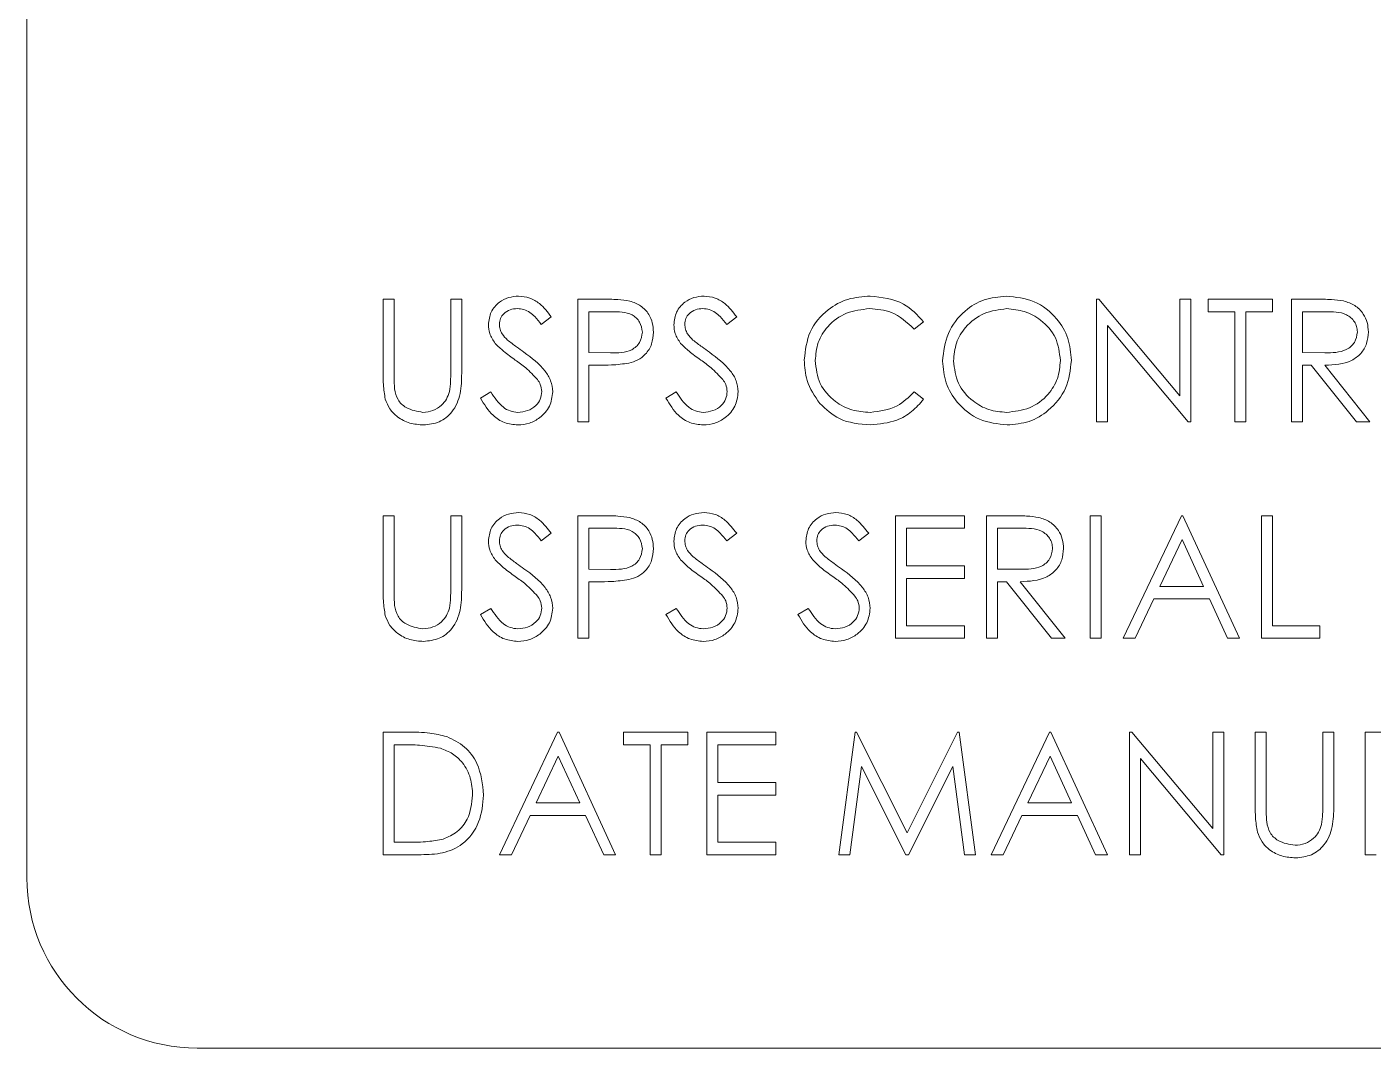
# Paper-space layout 'Layout1' of a CAD drawing. Header units: inches. Extents: x 1.4 to 42.2, y 1.7 to 32.5.
# Drawn here: x 33.863 to 34.1101, y 29.5157 to 29.7032 of the extents above; entities that cross this region are included whole.
import ezdxf

# ---------------------------------------------------------------- set-up
doc = ezdxf.new("R2010")
doc.units = ezdxf.units.IN
doc.header["$MEASUREMENT"] = 0
doc.layers.add('SLD-0', color=179, linetype='Continuous')

psp = doc.layouts.get("Layout1")

# ---------------------------------------------------------------- linework, layer by layer
at = {"layer": 'SLD-0', "color": 179, "linetype": 'Continuous', "lineweight": 15}
for p, q in [((33.86299, 29.8594), (33.86299, 29.5469)), ((33.92837, 29.63956), (33.92837, 29.65315)), ((33.92837, 29.65315), (33.93039, 29.65315)), ((33.93039, 29.65315), (33.93039, 29.63967)), ((33.94078, 29.63967), (33.94078, 29.65315)), ((33.94078, 29.65315), (33.9428, 29.65315)), ((33.9428, 29.65315), (33.9428, 29.63956)), ((33.96414, 29.65315), (33.96855, 29.65315)), ((33.96414, 29.63065), (33.96414, 29.65315)), ((34.05933, 29.65315), (34.05976, 29.65315)), ((34.05933, 29.63065), (34.05933, 29.65315)), ((34.05976, 29.65315), (34.07462, 29.63544)), ((34.07462, 29.63544), (34.07462, 29.65315)), ((34.07462, 29.65315), (34.07664, 29.65315)), ((34.07664, 29.65315), (34.07664, 29.63065)), ((34.07981, 29.65315), (34.09164, 29.65315)), ((34.07981, 29.65084), (34.07981, 29.65315)), ((34.09164, 29.65315), (34.09164, 29.65084)), ((34.0951, 29.65315), (34.09961, 29.65315)), ((34.0951, 29.63065), (34.0951, 29.65315)), ((33.95924, 29.64992), (33.95741, 29.64854)), ((33.97028, 29.65084), (33.96616, 29.65084)), ((33.96616, 29.65084), (33.96616, 29.64334)), ((33.99328, 29.64992), (33.99145, 29.64854)), ((34.0276, 29.64902), (34.02584, 29.64767)), ((34.08472, 29.65084), (34.07981, 29.65084)), ((34.08472, 29.63065), (34.08472, 29.65084)), ((34.09164, 29.65084), (34.08674, 29.65084)), ((34.08674, 29.65084), (34.08674, 29.63065)), ((34.09712, 29.65084), (34.09712, 29.64334)), ((34.10134, 29.65084), (34.09712, 29.65084)), ((34.07618, 29.63065), (34.06135, 29.64832)), ((34.06135, 29.64832), (34.06135, 29.63065)), ((33.96616, 29.64334), (33.9701, 29.64329)), ((34.09712, 29.64334), (34.10124, 29.64331)), ((33.96777, 29.64104), (33.96616, 29.64104)), ((33.96616, 29.64104), (33.96616, 29.63065)), ((34.09876, 29.64104), (34.09712, 29.64104)), ((34.09712, 29.64104), (34.09712, 29.63065)), ((34.10703, 29.63065), (34.09876, 29.64104)), ((34.10126, 29.64104), (34.10953, 29.63065)), ((33.94626, 29.63499), (33.94816, 29.63613)), ((33.9803, 29.63499), (33.9822, 29.63613)), ((34.02584, 29.63613), (34.0276, 29.63479)), ((33.96616, 29.63065), (33.96414, 29.63065)), ((34.06135, 29.63065), (34.05933, 29.63065)), ((34.07664, 29.63065), (34.07618, 29.63065)), ((34.08674, 29.63065), (34.08472, 29.63065)), ((34.09712, 29.63065), (34.0951, 29.63065)), ((34.10953, 29.63065), (34.10703, 29.63065)), ((33.92837, 29.59981), (33.92837, 29.6134)), ((33.92837, 29.6134), (33.93039, 29.6134)), ((33.93039, 29.6134), (33.93039, 29.59992)), ((33.94078, 29.59992), (33.94078, 29.6134)), ((33.94078, 29.6134), (33.9428, 29.6134)), ((33.9428, 29.6134), (33.9428, 29.59981)), ((33.96414, 29.5909), (33.96414, 29.6134)), ((33.96414, 29.6134), (33.96855, 29.6134)), ((34.02241, 29.6134), (34.0351, 29.6134)), ((34.02241, 29.5909), (34.02241, 29.6134)), ((34.0351, 29.6134), (34.0351, 29.61109)), ((34.03914, 29.5909), (34.03914, 29.6134)), ((34.03914, 29.6134), (34.04364, 29.6134)), ((34.05818, 29.6134), (34.0602, 29.6134)), ((34.05818, 29.5909), (34.05818, 29.6134)), ((34.0602, 29.6134), (34.0602, 29.5909)), ((34.06424, 29.5909), (34.07491, 29.6134)), ((34.07491, 29.6134), (34.0752, 29.6134)), ((34.0752, 29.6134), (34.08558, 29.5909)), ((34.08962, 29.6134), (34.09164, 29.6134)), ((34.08962, 29.5909), (34.08962, 29.6134)), ((34.09164, 29.6134), (34.09164, 29.59321)), ((33.95924, 29.61017), (33.95741, 29.60879)), ((33.97028, 29.61109), (33.96616, 29.61109)), ((33.96616, 29.61109), (33.96616, 29.60359)), ((33.99328, 29.61017), (33.99145, 29.60879)), ((34.01751, 29.61017), (34.01568, 29.60879)), ((34.02443, 29.61109), (34.02443, 29.60417)), ((34.0351, 29.61109), (34.02443, 29.61109)), ((34.04116, 29.61109), (34.04116, 29.60359)), ((34.04538, 29.61109), (34.04116, 29.61109)), ((34.07503, 29.60902), (34.07096, 29.60042)), ((34.079, 29.60042), (34.07503, 29.60902)), ((33.96616, 29.60359), (33.9701, 29.60354)), ((34.02443, 29.60417), (34.0351, 29.60417)), ((34.0351, 29.60417), (34.0351, 29.60186)), ((34.04116, 29.60359), (34.04528, 29.60356)), ((33.96777, 29.60129), (33.96616, 29.60129)), ((33.96616, 29.60129), (33.96616, 29.5909)), ((34.0351, 29.60186), (34.02443, 29.60186)), ((34.02443, 29.60186), (34.02443, 29.59321)), ((34.0428, 29.60129), (34.04116, 29.60129)), ((34.04116, 29.60129), (34.04116, 29.5909)), ((34.05107, 29.5909), (34.0428, 29.60129)), ((34.0453, 29.60129), (34.05356, 29.5909)), ((34.07096, 29.60042), (34.079, 29.60042)), ((34.06986, 29.59811), (34.06644, 29.5909)), ((34.08006, 29.59811), (34.06986, 29.59811)), ((34.08339, 29.5909), (34.08006, 29.59811)), ((33.94626, 29.59524), (33.94816, 29.59638)), ((33.9803, 29.59524), (33.9822, 29.59638)), ((34.00453, 29.59524), (34.00643, 29.59638)), ((34.02443, 29.59321), (34.0351, 29.59321)), ((34.0351, 29.59321), (34.0351, 29.5909)), ((34.09164, 29.59321), (34.1003, 29.59321)), ((34.1003, 29.59321), (34.1003, 29.5909)), ((33.96616, 29.5909), (33.96414, 29.5909)), ((34.0351, 29.5909), (34.02241, 29.5909)), ((34.04116, 29.5909), (34.03914, 29.5909)), ((34.05356, 29.5909), (34.05107, 29.5909)), ((34.0602, 29.5909), (34.05818, 29.5909)), ((34.06644, 29.5909), (34.06424, 29.5909)), ((34.08558, 29.5909), (34.08339, 29.5909)), ((34.1003, 29.5909), (34.08962, 29.5909)), ((33.92837, 29.55115), (33.92837, 29.57365)), ((33.92837, 29.57365), (33.93292, 29.57365)), ((33.94972, 29.55115), (33.96039, 29.57365)), ((33.96039, 29.57365), (33.96068, 29.57365)), ((33.96068, 29.57365), (33.97106, 29.55115)), ((33.97251, 29.57134), (33.97251, 29.57365)), ((33.97251, 29.57365), (33.98433, 29.57365)), ((33.98433, 29.57365), (33.98433, 29.57134)), ((33.98779, 29.57365), (34.00049, 29.57365)), ((33.98779, 29.55115), (33.98779, 29.57365)), ((34.00049, 29.57365), (34.00049, 29.57134)), ((34.01203, 29.55115), (34.015, 29.57365)), ((34.015, 29.57365), (34.01528, 29.57365)), ((34.01528, 29.57365), (34.02457, 29.55519)), ((34.02457, 29.55519), (34.03384, 29.57365)), ((34.03384, 29.57365), (34.03413, 29.57365)), ((34.03413, 29.57365), (34.03712, 29.55115)), ((34.04001, 29.55115), (34.05068, 29.57365)), ((34.05068, 29.57365), (34.05097, 29.57365)), ((34.05097, 29.57365), (34.06135, 29.55115)), ((34.06539, 29.55115), (34.06539, 29.57365)), ((34.06539, 29.57365), (34.06581, 29.57365)), ((34.06581, 29.57365), (34.08068, 29.55594)), ((34.08068, 29.55594), (34.08068, 29.57365)), ((34.08068, 29.57365), (34.0827, 29.57365)), ((34.0827, 29.57365), (34.0827, 29.55115)), ((34.08847, 29.56006), (34.08847, 29.57365)), ((34.08847, 29.57365), (34.09049, 29.57365)), ((34.09049, 29.57365), (34.09049, 29.56017)), ((34.10087, 29.56017), (34.10087, 29.57365)), ((34.10087, 29.57365), (34.10289, 29.57365)), ((34.10289, 29.57365), (34.10289, 29.56006)), ((34.10866, 29.57365), (34.11962, 29.57365)), ((34.10866, 29.55115), (34.10866, 29.57365)), ((33.93197, 29.57134), (33.93039, 29.57134)), ((33.93039, 29.57134), (33.93039, 29.55346)), ((33.97741, 29.57134), (33.97251, 29.57134)), ((33.97741, 29.55115), (33.97741, 29.57134)), ((33.98433, 29.57134), (33.97943, 29.57134)), ((33.97943, 29.57134), (33.97943, 29.55115)), ((34.00049, 29.57134), (33.98981, 29.57134)), ((33.98981, 29.57134), (33.98981, 29.56442)), ((33.96051, 29.56927), (33.95644, 29.56067)), ((33.96448, 29.56067), (33.96051, 29.56927)), ((34.01621, 29.56738), (34.01406, 29.55115)), ((34.02436, 29.55115), (34.01621, 29.56738)), ((34.0508, 29.56927), (34.04673, 29.56067)), ((34.05477, 29.56067), (34.0508, 29.56927)), ((34.08224, 29.55115), (34.06741, 29.56882)), ((34.06741, 29.56882), (34.06741, 29.55115)), ((34.03294, 29.56734), (34.02482, 29.55115)), ((34.03509, 29.55115), (34.03294, 29.56734)), ((33.98981, 29.56442), (34.00049, 29.56442)), ((34.00049, 29.56442), (34.00049, 29.56211)), ((33.95644, 29.56067), (33.96448, 29.56067)), ((34.00049, 29.56211), (33.98981, 29.56211)), ((33.98981, 29.56211), (33.98981, 29.55346)), ((34.04673, 29.56067), (34.05477, 29.56067)), ((33.95534, 29.55836), (33.95192, 29.55115)), ((33.96554, 29.55836), (33.95534, 29.55836)), ((33.96887, 29.55115), (33.96554, 29.55836)), ((34.04563, 29.55836), (34.04221, 29.55115)), ((34.05583, 29.55836), (34.04563, 29.55836)), ((34.05916, 29.55115), (34.05583, 29.55836)), ((33.93039, 29.55346), (33.93297, 29.55346)), ((33.98981, 29.55346), (34.00049, 29.55346)), ((34.00049, 29.55346), (34.00049, 29.55115)), ((33.93534, 29.55115), (33.92837, 29.55115)), ((33.95192, 29.55115), (33.94972, 29.55115)), ((33.97106, 29.55115), (33.96887, 29.55115)), ((33.97943, 29.55115), (33.97741, 29.55115)), ((34.00049, 29.55115), (33.98779, 29.55115)), ((34.01406, 29.55115), (34.01203, 29.55115)), ((34.02482, 29.55115), (34.02436, 29.55115)), ((34.03712, 29.55115), (34.03509, 29.55115)), ((34.04221, 29.55115), (34.04001, 29.55115)), ((34.06135, 29.55115), (34.05916, 29.55115)), ((34.06741, 29.55115), (34.06539, 29.55115)), ((34.0827, 29.55115), (34.08224, 29.55115)), ((34.11068, 29.55115), (34.10866, 29.55115)), ((33.89424, 29.51565), (34.70674, 29.51565))]:
    psp.add_line(p, q, dxfattribs=at)
psp.add_arc((33.89424, 29.5469), 0.03125, 180, 270, dxfattribs=at)
for points, knots in [([(33.9477, 29.64848), (33.9478, 29.64928), (33.94799, 29.65087), (33.94953, 29.65261), (33.95137, 29.65357), (33.95262, 29.65367), (33.95324, 29.65373)], [0, 0, 0, 0, 0.279558, 0.558786, 0.779366, 1, 1, 1, 1]), ([(33.95302, 29.65142), (33.95256, 29.65139), (33.95165, 29.65132), (33.95055, 29.65061), (33.94983, 29.64965), (33.94975, 29.64893), (33.94972, 29.64857)], [0, 0, 0, 0, 0.280262, 0.559936, 0.779928, 1, 1, 1, 1]), ([(33.95741, 29.64854), (33.95702, 29.64902), (33.95638, 29.64982), (33.95533, 29.65078), (33.95422, 29.65133), (33.95342, 29.65139), (33.95302, 29.65142)], [0, 0, 0, 0, 0.340426, 0.560491, 0.78019, 1, 1, 1, 1]), ([(33.95324, 29.65373), (33.95394, 29.65366), (33.95532, 29.65353), (33.95749, 29.6522), (33.95857, 29.65079), (33.95924, 29.64992)], [0, 0, 0, 0, 0.279751, 0.559506, 1, 1, 1, 1]), ([(33.96855, 29.65315), (33.96952, 29.65315), (33.97123, 29.65316), (33.97293, 29.65292), (33.97368, 29.65281)], [0, 0, 0, 0, 0.560309, 1, 1, 1, 1]), ([(33.97368, 29.65281), (33.97436, 29.65257), (33.97573, 29.65207), (33.97714, 29.65055), (33.97789, 29.64882), (33.97795, 29.64769), (33.97799, 29.64712)], [0, 0, 0, 0, 0.279698, 0.559386, 0.779505, 1, 1, 1, 1]), ([(33.98174, 29.64848), (33.98183, 29.64928), (33.98203, 29.65087), (33.98357, 29.65261), (33.9854, 29.65357), (33.98666, 29.65367), (33.98728, 29.65373)], [0, 0, 0, 0, 0.279557, 0.5587855, 0.7793696, 1, 1, 1, 1]), ([(33.98706, 29.65142), (33.9866, 29.65139), (33.98569, 29.65132), (33.98459, 29.65061), (33.98387, 29.64965), (33.98379, 29.64893), (33.98376, 29.64857)], [0, 0, 0, 0, 0.280268, 0.559941, 0.779928, 1, 1, 1, 1]), ([(33.99145, 29.64854), (33.99106, 29.64902), (33.99042, 29.64982), (33.98937, 29.65078), (33.98826, 29.65133), (33.98746, 29.65139), (33.98706, 29.65142)], [0, 0, 0, 0, 0.340428, 0.560488, 0.780189, 1, 1, 1, 1]), ([(33.98728, 29.65373), (33.98797, 29.65366), (33.98936, 29.65353), (33.99153, 29.6522), (33.99261, 29.65079), (33.99328, 29.64992)], [0, 0, 0, 0, 0.27975, 0.559505, 1, 1, 1, 1]), ([(34.00568, 29.64203), (34.00589, 29.6438), (34.0063, 29.64732), (34.00962, 29.65119), (34.01363, 29.65342), (34.0164, 29.65363), (34.01779, 29.65373)], [0, 0, 0, 0, 0.27951, 0.559074, 0.779372, 1, 1, 1, 1]), ([(34.01766, 29.65142), (34.01622, 29.65126), (34.01335, 29.65093), (34.01, 29.64849), (34.00801, 29.64527), (34.0078, 29.64301), (34.0077, 29.64188)], [0, 0, 0, 0, 0.279853, 0.559516, 0.779679, 1, 1, 1, 1]), ([(34.02584, 29.64767), (34.02453, 29.64888), (34.0222, 29.65105), (34.01905, 29.65131), (34.01766, 29.65142)], [0, 0, 0, 0, 0.558427, 1, 1, 1, 1]), ([(34.01779, 29.65373), (34.01995, 29.65349), (34.02381, 29.65306), (34.02644, 29.65026), (34.0276, 29.64902)], [0, 0, 0, 0, 0.559519, 1, 1, 1, 1]), ([(34.03106, 29.6418), (34.03127, 29.64354), (34.03169, 29.64701), (34.03477, 29.65096), (34.03865, 29.65332), (34.04138, 29.65359), (34.04275, 29.65373)], [0, 0, 0, 0, 0.279737, 0.559332, 0.77968, 1, 1, 1, 1]), ([(34.04285, 29.65142), (34.04143, 29.65124), (34.03858, 29.65087), (34.03533, 29.64836), (34.03339, 29.64517), (34.03319, 29.64293), (34.03308, 29.64181)], [0, 0, 0, 0, 0.2796244, 0.5593504, 0.779627, 1, 1, 1, 1]), ([(34.04275, 29.65373), (34.04451, 29.65354), (34.04804, 29.65317), (34.05198, 29.64998), (34.05437, 29.64606), (34.0546, 29.64329), (34.05472, 29.64191)], [0, 0, 0, 0, 0.279771, 0.559363, 0.779571, 1, 1, 1, 1]), ([(34.0527, 29.64191), (34.05253, 29.64334), (34.05218, 29.6462), (34.04944, 29.6493), (34.0462, 29.65109), (34.04396, 29.65131), (34.04285, 29.65142)], [0, 0, 0, 0, 0.2794674, 0.5588723, 0.7795172, 1, 1, 1, 1]), ([(34.09961, 29.65315), (34.10056, 29.65315), (34.10227, 29.65316), (34.10396, 29.65294), (34.1047, 29.65284)], [0, 0, 0, 0, 0.560244, 1, 1, 1, 1]), ([(34.1047, 29.65284), (34.10541, 29.65261), (34.10682, 29.65214), (34.10831, 29.65063), (34.10913, 29.64888), (34.1092, 29.64772), (34.10924, 29.64713)], [0, 0, 0, 0, 0.279795, 0.559501, 0.779628, 1, 1, 1, 1]), ([(33.97597, 29.64711), (33.97587, 29.64775), (33.97571, 29.64872), (33.97488, 29.64974), (33.97329, 29.65088), (33.97162, 29.65086), (33.97028, 29.65084)], [0, 0, 0, 0, 0.248979, 0.374733, 0.50039, 1, 1, 1, 1]), ([(34.10722, 29.64714), (34.10719, 29.64747), (34.10715, 29.64813), (34.1067, 29.64903), (34.10606, 29.64979), (34.1044, 29.65089), (34.1027, 29.65086), (34.10134, 29.65084)], [0, 0, 0, 0, 0.125306, 0.250608, 0.37596, 0.501278, 1, 1, 1, 1]), ([(33.94896, 29.64505), (33.94856, 29.64564), (33.94785, 29.64668), (33.94775, 29.64793), (33.9477, 29.64848)], [0, 0, 0, 0, 0.559824, 1, 1, 1, 1]), ([(33.94972, 29.64857), (33.94974, 29.64826), (33.9498, 29.64763), (33.95028, 29.64659), (33.95085, 29.64602), (33.9512, 29.64566)], [0, 0, 0, 0, 0.279931, 0.559749, 1, 1, 1, 1]), ([(33.9701, 29.64329), (33.97147, 29.64329), (33.97319, 29.64328), (33.97485, 29.64441), (33.97571, 29.64544), (33.97587, 29.64644), (33.97597, 29.64711)], [0, 0, 0, 0, 0.499732, 0.625357, 0.751092, 1, 1, 1, 1]), ([(33.97799, 29.64712), (33.97793, 29.64637), (33.97783, 29.64489), (33.9767, 29.64309), (33.97517, 29.64192), (33.97405, 29.64158), (33.9735, 29.64141)], [0, 0, 0, 0, 0.280099, 0.559321, 0.779464, 1, 1, 1, 1]), ([(33.98299, 29.64505), (33.9826, 29.64564), (33.98189, 29.64668), (33.98178, 29.64793), (33.98174, 29.64848)], [0, 0, 0, 0, 0.559825, 1, 1, 1, 1]), ([(33.98376, 29.64857), (33.98378, 29.64826), (33.98384, 29.64763), (33.98432, 29.64659), (33.98489, 29.64602), (33.98524, 29.64566)], [0, 0, 0, 0, 0.279932, 0.559743, 1, 1, 1, 1]), ([(34.10124, 29.64331), (34.10262, 29.64332), (34.10435, 29.64332), (34.10606, 29.64442), (34.10695, 29.64545), (34.10711, 29.64647), (34.10722, 29.64714)], [0, 0, 0, 0, 0.499826, 0.625499, 0.751224, 1, 1, 1, 1]), ([(34.10924, 29.64713), (34.10918, 29.64642), (34.10906, 29.645), (34.10795, 29.64311), (34.10541, 29.64122), (34.10297, 29.64111), (34.10126, 29.64104)], [0, 0, 0, 0, 0.187131, 0.373981, 0.560919, 1, 1, 1, 1]), ([(33.95264, 29.64199), (33.95191, 29.64251), (33.9506, 29.64343), (33.94946, 29.64456), (33.94896, 29.64505)], [0, 0, 0, 0, 0.5603952, 1, 1, 1, 1]), ([(33.9512, 29.64566), (33.95176, 29.64523), (33.95275, 29.64446), (33.95377, 29.64374), (33.95423, 29.64342)], [0, 0, 0, 0, 0.5598966, 1, 1, 1, 1]), ([(33.98668, 29.64199), (33.98595, 29.64251), (33.98464, 29.64343), (33.9835, 29.64456), (33.98299, 29.64505)], [0, 0, 0, 0, 0.560398, 1, 1, 1, 1]), ([(33.98524, 29.64566), (33.98579, 29.64523), (33.98679, 29.64446), (33.98781, 29.64374), (33.98826, 29.64342)], [0, 0, 0, 0, 0.5598966, 1, 1, 1, 1]), ([(33.9567, 29.6384), (33.95601, 29.63915), (33.95477, 29.64047), (33.95329, 29.64153), (33.95264, 29.64199)], [0, 0, 0, 0, 0.559514, 1, 1, 1, 1]), ([(33.95423, 29.64342), (33.95564, 29.64238), (33.9576, 29.64093), (33.95927, 29.63822), (33.95944, 29.63685), (33.95953, 29.63616)], [0, 0, 0, 0, 0.560124, 0.780306, 1, 1, 1, 1]), ([(33.99074, 29.6384), (33.99004, 29.63915), (33.98881, 29.64047), (33.98733, 29.64153), (33.98668, 29.64199)], [0, 0, 0, 0, 0.559514, 1, 1, 1, 1]), ([(33.98826, 29.64342), (33.98967, 29.64238), (33.99164, 29.64093), (33.99331, 29.63822), (33.99348, 29.63685), (33.99356, 29.63616)], [0, 0, 0, 0, 0.560123, 0.780306, 1, 1, 1, 1]), ([(34.00853, 29.63401), (34.0076, 29.63537), (34.00594, 29.63781), (34.00576, 29.64074), (34.00568, 29.64203)], [0, 0, 0, 0, 0.559028, 1, 1, 1, 1]), ([(34.0077, 29.64188), (34.00787, 29.64042), (34.00821, 29.63751), (34.01103, 29.63438), (34.01438, 29.63262), (34.01666, 29.63246), (34.0178, 29.63238)], [0, 0, 0, 0, 0.279433, 0.558916, 0.779284, 1, 1, 1, 1]), ([(34.04293, 29.63007), (34.04118, 29.63027), (34.0377, 29.63065), (34.03382, 29.63383), (34.03143, 29.6377), (34.03119, 29.64043), (34.03106, 29.6418)], [0, 0, 0, 0, 0.279664, 0.559351, 0.779635, 1, 1, 1, 1]), ([(34.03308, 29.64181), (34.03326, 29.64039), (34.0336, 29.63756), (34.03632, 29.6345), (34.03951, 29.63266), (34.04173, 29.63247), (34.04285, 29.63238)], [0, 0, 0, 0, 0.279413, 0.559077, 0.779478, 1, 1, 1, 1]), ([(34.04285, 29.63238), (34.04428, 29.63255), (34.04713, 29.63287), (34.05044, 29.63533), (34.05239, 29.63854), (34.0526, 29.64079), (34.0527, 29.64191)], [0, 0, 0, 0, 0.27983, 0.559386, 0.779651, 1, 1, 1, 1]), ([(34.05472, 29.64191), (34.05452, 29.64016), (34.05412, 29.63667), (34.05092, 29.6328), (34.04704, 29.63042), (34.0443, 29.63019), (34.04293, 29.63007)], [0, 0, 0, 0, 0.279633, 0.559348, 0.779601, 1, 1, 1, 1]), ([(33.92877, 29.63482), (33.92863, 29.6357), (33.92837, 29.63727), (33.92837, 29.63886), (33.92837, 29.63956)], [0, 0, 0, 0, 0.559501, 1, 1, 1, 1]), ([(33.93039, 29.63967), (33.93039, 29.63911), (33.93039, 29.63811), (33.93045, 29.63712), (33.93048, 29.63668)], [0, 0, 0, 0, 0.560143, 1, 1, 1, 1]), ([(33.9428, 29.63956), (33.94278, 29.63831), (33.94274, 29.63582), (33.94138, 29.63249), (33.93876, 29.63039), (33.93679, 29.63018), (33.9358, 29.63007)], [0, 0, 0, 0, 0.281643, 0.560103, 0.780078, 1, 1, 1, 1]), ([(33.94055, 29.63618), (33.94063, 29.63683), (33.94078, 29.63799), (33.94078, 29.63916), (33.94078, 29.63967)], [0, 0, 0, 0, 0.559623, 1, 1, 1, 1]), ([(33.9735, 29.64141), (33.97243, 29.64127), (33.97053, 29.64103), (33.96861, 29.64103), (33.96777, 29.64104)], [0, 0, 0, 0, 0.559694, 1, 1, 1, 1]), ([(33.93048, 29.63668), (33.93062, 29.63599), (33.93091, 29.63462), (33.93284, 29.63285), (33.93461, 29.63256), (33.93569, 29.63238)], [0, 0, 0, 0, 0.281051, 0.560812, 1, 1, 1, 1]), ([(33.95751, 29.6362), (33.95745, 29.63664), (33.95735, 29.63745), (33.9569, 29.63811), (33.9567, 29.6384)], [0, 0, 0, 0, 0.559014, 1, 1, 1, 1]), ([(33.99154, 29.6362), (33.99149, 29.63664), (33.99139, 29.63745), (33.99094, 29.63811), (33.99074, 29.6384)], [0, 0, 0, 0, 0.559018, 1, 1, 1, 1]), ([(33.9358, 29.63007), (33.93495, 29.63013), (33.93324, 29.63025), (33.93109, 29.63137), (33.92951, 29.63294), (33.92902, 29.63419), (33.92877, 29.63482)], [0, 0, 0, 0, 0.2802116, 0.5599062, 0.7799295, 1, 1, 1, 1]), ([(33.93569, 29.63238), (33.93631, 29.63245), (33.93755, 29.63258), (33.93905, 29.63353), (33.94008, 29.63479), (33.94039, 29.63571), (33.94055, 29.63618)], [0, 0, 0, 0, 0.2797872, 0.5593693, 0.7795471, 1, 1, 1, 1]), ([(33.9531, 29.63007), (33.95227, 29.63016), (33.9506, 29.63032), (33.94804, 29.63202), (33.94693, 29.63386), (33.94626, 29.63499)], [0, 0, 0, 0, 0.279878, 0.5596736, 1, 1, 1, 1]), ([(33.94816, 29.63613), (33.94883, 29.6351), (33.94976, 29.63367), (33.95167, 29.63253), (33.95262, 29.63243), (33.9531, 29.63238)], [0, 0, 0, 0, 0.559319, 0.779785, 1, 1, 1, 1]), ([(33.9531, 29.63238), (33.9537, 29.63244), (33.95491, 29.63256), (33.95639, 29.63347), (33.95733, 29.63477), (33.95745, 29.63572), (33.95751, 29.6362)], [0, 0, 0, 0, 0.2802764, 0.5601403, 0.7801465, 1, 1, 1, 1]), ([(33.95953, 29.63616), (33.9594, 29.63524), (33.95915, 29.6334), (33.95735, 29.63144), (33.95527, 29.63025), (33.95382, 29.63013), (33.9531, 29.63007)], [0, 0, 0, 0, 0.27918, 0.559083, 0.779453, 1, 1, 1, 1]), ([(33.98714, 29.63007), (33.9863, 29.63016), (33.98464, 29.63032), (33.98208, 29.63202), (33.98097, 29.63386), (33.9803, 29.63499)], [0, 0, 0, 0, 0.2798787, 0.5596749, 1, 1, 1, 1]), ([(33.9822, 29.63613), (33.98287, 29.6351), (33.9838, 29.63367), (33.9857, 29.63253), (33.98666, 29.63243), (33.98714, 29.63238)], [0, 0, 0, 0, 0.5593231, 0.7797849, 1, 1, 1, 1]), ([(33.98714, 29.63238), (33.98774, 29.63244), (33.98895, 29.63256), (33.99043, 29.63347), (33.99137, 29.63477), (33.99149, 29.63572), (33.99154, 29.6362)], [0, 0, 0, 0, 0.280276, 0.560139, 0.780148, 1, 1, 1, 1]), ([(33.99356, 29.63616), (33.99344, 29.63524), (33.99319, 29.6334), (33.99139, 29.63144), (33.98931, 29.63025), (33.98786, 29.63013), (33.98714, 29.63007)], [0, 0, 0, 0, 0.27918, 0.559083, 0.779449, 1, 1, 1, 1]), ([(34.0178, 29.63238), (34.01954, 29.63259), (34.02265, 29.63297), (34.02486, 29.63517), (34.02584, 29.63613)], [0, 0, 0, 0, 0.558777, 1, 1, 1, 1]), ([(34.0276, 29.63479), (34.02691, 29.634), (34.02552, 29.63241), (34.02219, 29.6305), (34.01947, 29.63023), (34.01781, 29.63007)], [0, 0, 0, 0, 0.280398, 0.560792, 1, 1, 1, 1]), ([(34.01781, 29.63007), (34.01582, 29.63024), (34.01227, 29.63054), (34.00967, 29.63295), (34.00853, 29.63401)], [0, 0, 0, 0, 0.559802, 1, 1, 1, 1]), ([(33.9477, 29.60873), (33.9478, 29.60953), (33.94799, 29.61112), (33.94953, 29.61286), (33.95137, 29.61382), (33.95262, 29.61392), (33.95324, 29.61398)], [0, 0, 0, 0, 0.279558, 0.558786, 0.779366, 1, 1, 1, 1]), ([(33.95324, 29.61398), (33.95394, 29.61391), (33.95532, 29.61378), (33.95749, 29.61245), (33.95857, 29.61104), (33.95924, 29.61017)], [0, 0, 0, 0, 0.279751, 0.559506, 1, 1, 1, 1]), ([(33.96855, 29.6134), (33.96952, 29.6134), (33.97123, 29.61341), (33.97293, 29.61317), (33.97368, 29.61306)], [0, 0, 0, 0, 0.560309, 1, 1, 1, 1]), ([(33.97368, 29.61306), (33.97436, 29.61282), (33.97573, 29.61232), (33.97714, 29.6108), (33.97789, 29.60907), (33.97795, 29.60794), (33.97799, 29.60737)], [0, 0, 0, 0, 0.279698, 0.559386, 0.779505, 1, 1, 1, 1]), ([(33.98174, 29.60873), (33.98183, 29.60953), (33.98203, 29.61112), (33.98357, 29.61286), (33.9854, 29.61382), (33.98666, 29.61392), (33.98728, 29.61398)], [0, 0, 0, 0, 0.279557, 0.5587855, 0.7793696, 1, 1, 1, 1]), ([(33.98728, 29.61398), (33.98797, 29.61391), (33.98936, 29.61378), (33.99153, 29.61245), (33.99261, 29.61104), (33.99328, 29.61017)], [0, 0, 0, 0, 0.27975, 0.559505, 1, 1, 1, 1]), ([(34.00597, 29.60873), (34.00607, 29.60953), (34.00626, 29.61112), (34.0078, 29.61286), (34.00963, 29.61382), (34.01089, 29.61392), (34.01151, 29.61398)], [0, 0, 0, 0, 0.279557, 0.558786, 0.779368, 1, 1, 1, 1]), ([(34.01151, 29.61398), (34.0122, 29.61391), (34.01359, 29.61378), (34.01576, 29.61245), (34.01684, 29.61104), (34.01751, 29.61017)], [0, 0, 0, 0, 0.27975, 0.559505, 1, 1, 1, 1]), ([(34.04364, 29.6134), (34.0446, 29.6134), (34.04631, 29.61341), (34.048, 29.61319), (34.04874, 29.61309)], [0, 0, 0, 0, 0.560242, 1, 1, 1, 1]), ([(34.04874, 29.61309), (34.04945, 29.61286), (34.05086, 29.61239), (34.05234, 29.61088), (34.05316, 29.60913), (34.05324, 29.60797), (34.05328, 29.60738)], [0, 0, 0, 0, 0.2797955, 0.5595, 0.7796281, 1, 1, 1, 1]), ([(33.95302, 29.61167), (33.95256, 29.61164), (33.95165, 29.61157), (33.95055, 29.61086), (33.94983, 29.6099), (33.94975, 29.60918), (33.94972, 29.60882)], [0, 0, 0, 0, 0.280262, 0.559936, 0.779928, 1, 1, 1, 1]), ([(33.95741, 29.60879), (33.95702, 29.60927), (33.95638, 29.61007), (33.95533, 29.61103), (33.95422, 29.61158), (33.95342, 29.61164), (33.95302, 29.61167)], [0, 0, 0, 0, 0.340426, 0.560491, 0.78019, 1, 1, 1, 1]), ([(33.97597, 29.60736), (33.97587, 29.608), (33.97571, 29.60897), (33.97488, 29.60999), (33.97329, 29.61113), (33.97162, 29.61111), (33.97028, 29.61109)], [0, 0, 0, 0, 0.248979, 0.374733, 0.50039, 1, 1, 1, 1]), ([(33.98706, 29.61167), (33.9866, 29.61164), (33.98569, 29.61157), (33.98459, 29.61086), (33.98387, 29.6099), (33.98379, 29.60918), (33.98376, 29.60882)], [0, 0, 0, 0, 0.280268, 0.559941, 0.779928, 1, 1, 1, 1]), ([(33.99145, 29.60879), (33.99106, 29.60927), (33.99042, 29.61007), (33.98937, 29.61103), (33.98826, 29.61158), (33.98746, 29.61164), (33.98706, 29.61167)], [0, 0, 0, 0, 0.340428, 0.560488, 0.780189, 1, 1, 1, 1]), ([(34.01129, 29.61167), (34.01083, 29.61164), (34.00992, 29.61157), (34.00882, 29.61086), (34.0081, 29.6099), (34.00802, 29.60918), (34.00799, 29.60882)], [0, 0, 0, 0, 0.280265, 0.559938, 0.779928, 1, 1, 1, 1]), ([(34.01568, 29.60879), (34.01529, 29.60927), (34.01465, 29.61007), (34.0136, 29.61103), (34.01249, 29.61158), (34.01169, 29.61164), (34.01129, 29.61167)], [0, 0, 0, 0, 0.340423, 0.560489, 0.780189, 1, 1, 1, 1]), ([(34.05126, 29.60739), (34.05123, 29.60772), (34.05118, 29.60838), (34.05074, 29.60928), (34.0501, 29.61004), (34.04843, 29.61114), (34.04674, 29.61111), (34.04538, 29.61109)], [0, 0, 0, 0, 0.125306, 0.250608, 0.37596, 0.501278, 1, 1, 1, 1]), ([(33.94896, 29.6053), (33.94856, 29.60589), (33.94785, 29.60693), (33.94775, 29.60818), (33.9477, 29.60873)], [0, 0, 0, 0, 0.559824, 1, 1, 1, 1]), ([(33.94972, 29.60882), (33.94974, 29.60851), (33.9498, 29.60788), (33.95028, 29.60684), (33.95085, 29.60627), (33.9512, 29.60591)], [0, 0, 0, 0, 0.279931, 0.559749, 1, 1, 1, 1]), ([(33.9701, 29.60354), (33.97147, 29.60354), (33.97319, 29.60353), (33.97485, 29.60466), (33.97571, 29.60569), (33.97587, 29.60669), (33.97597, 29.60736)], [0, 0, 0, 0, 0.499732, 0.625357, 0.751092, 1, 1, 1, 1]), ([(33.97799, 29.60737), (33.97793, 29.60662), (33.97783, 29.60514), (33.9767, 29.60334), (33.97517, 29.60217), (33.97405, 29.60183), (33.9735, 29.60166)], [0, 0, 0, 0, 0.280102, 0.559326, 0.779449, 1, 1, 1, 1]), ([(33.98299, 29.6053), (33.9826, 29.60589), (33.98189, 29.60693), (33.98178, 29.60818), (33.98174, 29.60873)], [0, 0, 0, 0, 0.559825, 1, 1, 1, 1]), ([(33.98376, 29.60882), (33.98378, 29.60851), (33.98384, 29.60788), (33.98432, 29.60684), (33.98489, 29.60627), (33.98524, 29.60591)], [0, 0, 0, 0, 0.279932, 0.559743, 1, 1, 1, 1]), ([(34.00723, 29.6053), (34.00683, 29.60589), (34.00612, 29.60693), (34.00601, 29.60818), (34.00597, 29.60873)], [0, 0, 0, 0, 0.559823, 1, 1, 1, 1]), ([(34.00799, 29.60882), (34.00801, 29.60851), (34.00807, 29.60788), (34.00855, 29.60684), (34.00912, 29.60627), (34.00947, 29.60591)], [0, 0, 0, 0, 0.279931, 0.559746, 1, 1, 1, 1]), ([(34.04528, 29.60356), (34.04666, 29.60357), (34.04839, 29.60357), (34.0501, 29.60467), (34.05099, 29.6057), (34.05115, 29.60672), (34.05126, 29.60739)], [0, 0, 0, 0, 0.499825, 0.625498, 0.751222, 1, 1, 1, 1]), ([(34.05328, 29.60738), (34.05322, 29.60667), (34.0531, 29.60525), (34.05199, 29.60336), (34.04945, 29.60147), (34.04701, 29.60136), (34.0453, 29.60129)], [0, 0, 0, 0, 0.187131, 0.373982, 0.56092, 1, 1, 1, 1]), ([(33.95264, 29.60224), (33.95191, 29.60276), (33.9506, 29.60368), (33.94946, 29.60481), (33.94896, 29.6053)], [0, 0, 0, 0, 0.5603952, 1, 1, 1, 1]), ([(33.9512, 29.60591), (33.95176, 29.60548), (33.95275, 29.60471), (33.95377, 29.60399), (33.95423, 29.60367)], [0, 0, 0, 0, 0.5598966, 1, 1, 1, 1]), ([(33.98668, 29.60224), (33.98595, 29.60276), (33.98464, 29.60368), (33.9835, 29.60481), (33.98299, 29.6053)], [0, 0, 0, 0, 0.560398, 1, 1, 1, 1]), ([(33.98524, 29.60591), (33.98579, 29.60548), (33.98679, 29.60471), (33.98781, 29.60399), (33.98826, 29.60367)], [0, 0, 0, 0, 0.5598966, 1, 1, 1, 1]), ([(34.01091, 29.60224), (34.01018, 29.60276), (34.00887, 29.60368), (34.00773, 29.60481), (34.00723, 29.6053)], [0, 0, 0, 0, 0.560392, 1, 1, 1, 1]), ([(34.00947, 29.60591), (34.01003, 29.60548), (34.01102, 29.60471), (34.01204, 29.60399), (34.01249, 29.60367)], [0, 0, 0, 0, 0.5598966, 1, 1, 1, 1]), ([(33.9567, 29.59865), (33.95601, 29.5994), (33.95477, 29.60072), (33.95329, 29.60178), (33.95264, 29.60224)], [0, 0, 0, 0, 0.559514, 1, 1, 1, 1]), ([(33.95423, 29.60367), (33.95564, 29.60263), (33.9576, 29.60118), (33.95927, 29.59847), (33.95944, 29.5971), (33.95953, 29.59641)], [0, 0, 0, 0, 0.560124, 0.780306, 1, 1, 1, 1]), ([(33.99074, 29.59865), (33.99004, 29.5994), (33.98881, 29.60072), (33.98733, 29.60178), (33.98668, 29.60224)], [0, 0, 0, 0, 0.559514, 1, 1, 1, 1]), ([(33.98826, 29.60367), (33.98967, 29.60263), (33.99164, 29.60118), (33.99331, 29.59847), (33.99348, 29.5971), (33.99356, 29.59641)], [0, 0, 0, 0, 0.560123, 0.780306, 1, 1, 1, 1]), ([(34.01497, 29.59865), (34.01428, 29.5994), (34.01304, 29.60072), (34.01156, 29.60178), (34.01091, 29.60224)], [0, 0, 0, 0, 0.559514, 1, 1, 1, 1]), ([(34.01249, 29.60367), (34.0139, 29.60263), (34.01587, 29.60118), (34.01754, 29.59847), (34.01771, 29.5971), (34.0178, 29.59641)], [0, 0, 0, 0, 0.5601236, 0.7803062, 1, 1, 1, 1]), ([(33.92877, 29.59507), (33.92863, 29.59595), (33.92837, 29.59752), (33.92837, 29.59911), (33.92837, 29.59981)], [0, 0, 0, 0, 0.559501, 1, 1, 1, 1]), ([(33.93039, 29.59992), (33.93039, 29.59936), (33.93039, 29.59836), (33.93045, 29.59737), (33.93048, 29.59693)], [0, 0, 0, 0, 0.560143, 1, 1, 1, 1]), ([(33.9428, 29.59981), (33.94278, 29.59856), (33.94274, 29.59607), (33.94138, 29.59274), (33.93876, 29.59064), (33.93679, 29.59043), (33.9358, 29.59032)], [0, 0, 0, 0, 0.281643, 0.560103, 0.780078, 1, 1, 1, 1]), ([(33.94055, 29.59643), (33.94063, 29.59708), (33.94078, 29.59824), (33.94078, 29.59941), (33.94078, 29.59992)], [0, 0, 0, 0, 0.559623, 1, 1, 1, 1]), ([(33.9735, 29.60166), (33.97243, 29.60152), (33.97053, 29.60128), (33.96861, 29.60128), (33.96777, 29.60129)], [0, 0, 0, 0, 0.559694, 1, 1, 1, 1]), ([(33.95751, 29.59645), (33.95745, 29.59689), (33.95735, 29.5977), (33.9569, 29.59836), (33.9567, 29.59865)], [0, 0, 0, 0, 0.559014, 1, 1, 1, 1]), ([(33.99154, 29.59645), (33.99149, 29.59689), (33.99139, 29.5977), (33.99094, 29.59836), (33.99074, 29.59865)], [0, 0, 0, 0, 0.559018, 1, 1, 1, 1]), ([(34.01578, 29.59645), (34.01572, 29.59689), (34.01562, 29.5977), (34.01517, 29.59836), (34.01497, 29.59865)], [0, 0, 0, 0, 0.559016, 1, 1, 1, 1]), ([(33.9358, 29.59032), (33.93495, 29.59038), (33.93324, 29.5905), (33.93109, 29.59162), (33.92951, 29.59319), (33.92902, 29.59444), (33.92877, 29.59507)], [0, 0, 0, 0, 0.280213, 0.55991, 0.779957, 1, 1, 1, 1]), ([(33.93048, 29.59693), (33.93062, 29.59624), (33.93091, 29.59487), (33.93284, 29.5931), (33.93461, 29.59281), (33.93569, 29.59263)], [0, 0, 0, 0, 0.281051, 0.560812, 1, 1, 1, 1]), ([(33.93569, 29.59263), (33.93631, 29.5927), (33.93755, 29.59283), (33.93905, 29.59378), (33.94008, 29.59504), (33.94039, 29.59596), (33.94055, 29.59643)], [0, 0, 0, 0, 0.2797872, 0.5593693, 0.7795471, 1, 1, 1, 1]), ([(33.9531, 29.59032), (33.95227, 29.59041), (33.9506, 29.59057), (33.94804, 29.59227), (33.94693, 29.59411), (33.94626, 29.59524)], [0, 0, 0, 0, 0.279871, 0.559659, 1, 1, 1, 1]), ([(33.94816, 29.59638), (33.94883, 29.59535), (33.94976, 29.59392), (33.95167, 29.59278), (33.95262, 29.59268), (33.9531, 29.59263)], [0, 0, 0, 0, 0.559319, 0.779785, 1, 1, 1, 1]), ([(33.9531, 29.59263), (33.9537, 29.59269), (33.95491, 29.59281), (33.95639, 29.59372), (33.95733, 29.59502), (33.95745, 29.59597), (33.95751, 29.59645)], [0, 0, 0, 0, 0.2802764, 0.5601403, 0.7801465, 1, 1, 1, 1]), ([(33.95953, 29.59641), (33.9594, 29.59549), (33.95915, 29.59365), (33.95735, 29.59169), (33.95527, 29.5905), (33.95382, 29.59038), (33.9531, 29.59032)], [0, 0, 0, 0, 0.27918, 0.559083, 0.779453, 1, 1, 1, 1]), ([(33.98714, 29.59032), (33.9863, 29.59041), (33.98464, 29.59057), (33.98208, 29.59227), (33.98097, 29.59411), (33.9803, 29.59524)], [0, 0, 0, 0, 0.279871, 0.55966, 1, 1, 1, 1]), ([(33.9822, 29.59638), (33.98287, 29.59535), (33.9838, 29.59392), (33.9857, 29.59278), (33.98666, 29.59268), (33.98714, 29.59263)], [0, 0, 0, 0, 0.5593231, 0.7797849, 1, 1, 1, 1]), ([(33.98714, 29.59263), (33.98774, 29.59269), (33.98895, 29.59281), (33.99043, 29.59372), (33.99137, 29.59502), (33.99149, 29.59597), (33.99154, 29.59645)], [0, 0, 0, 0, 0.280276, 0.560139, 0.780148, 1, 1, 1, 1]), ([(33.99356, 29.59641), (33.99344, 29.59549), (33.99319, 29.59365), (33.99139, 29.59169), (33.98931, 29.5905), (33.98786, 29.59038), (33.98714, 29.59032)], [0, 0, 0, 0, 0.27918, 0.559083, 0.779449, 1, 1, 1, 1]), ([(34.01137, 29.59032), (34.01054, 29.59041), (34.00887, 29.59057), (34.00631, 29.59227), (34.0052, 29.59411), (34.00453, 29.59524)], [0, 0, 0, 0, 0.279871, 0.559659, 1, 1, 1, 1]), ([(34.00643, 29.59638), (34.0071, 29.59535), (34.00803, 29.59392), (34.00993, 29.59278), (34.01089, 29.59268), (34.01137, 29.59263)], [0, 0, 0, 0, 0.559321, 0.779788, 1, 1, 1, 1]), ([(34.01137, 29.59263), (34.01197, 29.59269), (34.01318, 29.59281), (34.01466, 29.59372), (34.0156, 29.59502), (34.01572, 29.59597), (34.01578, 29.59645)], [0, 0, 0, 0, 0.280276, 0.56014, 0.780147, 1, 1, 1, 1]), ([(34.0178, 29.59641), (34.01767, 29.59549), (34.01742, 29.59365), (34.01562, 29.59169), (34.01354, 29.5905), (34.01209, 29.59038), (34.01137, 29.59032)], [0, 0, 0, 0, 0.27918, 0.559083, 0.779451, 1, 1, 1, 1]), ([(33.93292, 29.57365), (33.93427, 29.57365), (33.93668, 29.57365), (33.93902, 29.57309), (33.94005, 29.57284)], [0, 0, 0, 0, 0.560448, 1, 1, 1, 1]), ([(33.94005, 29.57284), (33.9412, 29.57229), (33.94349, 29.57118), (33.94627, 29.56738), (33.94662, 29.56411), (33.94683, 29.56212)], [0, 0, 0, 0, 0.280263, 0.560715, 1, 1, 1, 1]), ([(33.93889, 29.57071), (33.93761, 29.57094), (33.93532, 29.57134), (33.933, 29.57134), (33.93197, 29.57134)], [0, 0, 0, 0, 0.55954, 1, 1, 1, 1]), ([(33.94481, 29.56212), (33.94474, 29.56317), (33.9446, 29.56528), (33.9432, 29.56793), (33.94121, 29.56982), (33.93966, 29.57042), (33.93889, 29.57071)], [0, 0, 0, 0, 0.280202, 0.559767, 0.779797, 1, 1, 1, 1]), ([(33.94683, 29.56212), (33.94667, 29.56043), (33.94634, 29.55706), (33.94343, 29.55303), (33.93933, 29.55127), (33.93668, 29.55119), (33.93534, 29.55115)], [0, 0, 0, 0, 0.280122, 0.559246, 0.778834, 1, 1, 1, 1]), ([(33.93941, 29.55403), (33.9403, 29.55443), (33.9421, 29.55521), (33.94437, 29.55806), (33.94464, 29.56058), (33.94481, 29.56212)], [0, 0, 0, 0, 0.28054, 0.561014, 1, 1, 1, 1]), ([(34.08887, 29.55532), (34.08873, 29.5562), (34.08847, 29.55777), (34.08847, 29.55936), (34.08847, 29.56006)], [0, 0, 0, 0, 0.559501, 1, 1, 1, 1]), ([(34.09049, 29.56017), (34.09049, 29.55961), (34.09048, 29.55861), (34.09055, 29.55762), (34.09058, 29.55718)], [0, 0, 0, 0, 0.560143, 1, 1, 1, 1]), ([(34.10289, 29.56006), (34.10287, 29.55881), (34.10283, 29.55632), (34.10148, 29.55299), (34.09886, 29.55089), (34.09689, 29.55068), (34.0959, 29.55057)], [0, 0, 0, 0, 0.2816433, 0.5601033, 0.7800786, 1, 1, 1, 1]), ([(34.10064, 29.55668), (34.10073, 29.55733), (34.10088, 29.55849), (34.10087, 29.55966), (34.10087, 29.56017)], [0, 0, 0, 0, 0.559623, 1, 1, 1, 1]), ([(34.0959, 29.55057), (34.09505, 29.55063), (34.09334, 29.55075), (34.09119, 29.55187), (34.08961, 29.55344), (34.08912, 29.55469), (34.08887, 29.55532)], [0, 0, 0, 0, 0.28022, 0.559906, 0.779956, 1, 1, 1, 1]), ([(34.09058, 29.55718), (34.09072, 29.55649), (34.09101, 29.55512), (34.09293, 29.55335), (34.09471, 29.55306), (34.09579, 29.55288)], [0, 0, 0, 0, 0.281051, 0.56081, 1, 1, 1, 1]), ([(34.09579, 29.55288), (34.09641, 29.55295), (34.09765, 29.55308), (34.09915, 29.55403), (34.10017, 29.55529), (34.10049, 29.55621), (34.10064, 29.55668)], [0, 0, 0, 0, 0.279785, 0.55937, 0.779547, 1, 1, 1, 1]), ([(33.93297, 29.55346), (33.93419, 29.55346), (33.93635, 29.55345), (33.93847, 29.55385), (33.93941, 29.55403)], [0, 0, 0, 0, 0.560426, 1, 1, 1, 1])]:
    psp.add_open_spline(points, degree=3, knots=knots, dxfattribs=at)

doc.saveas('drawing.dxf')
